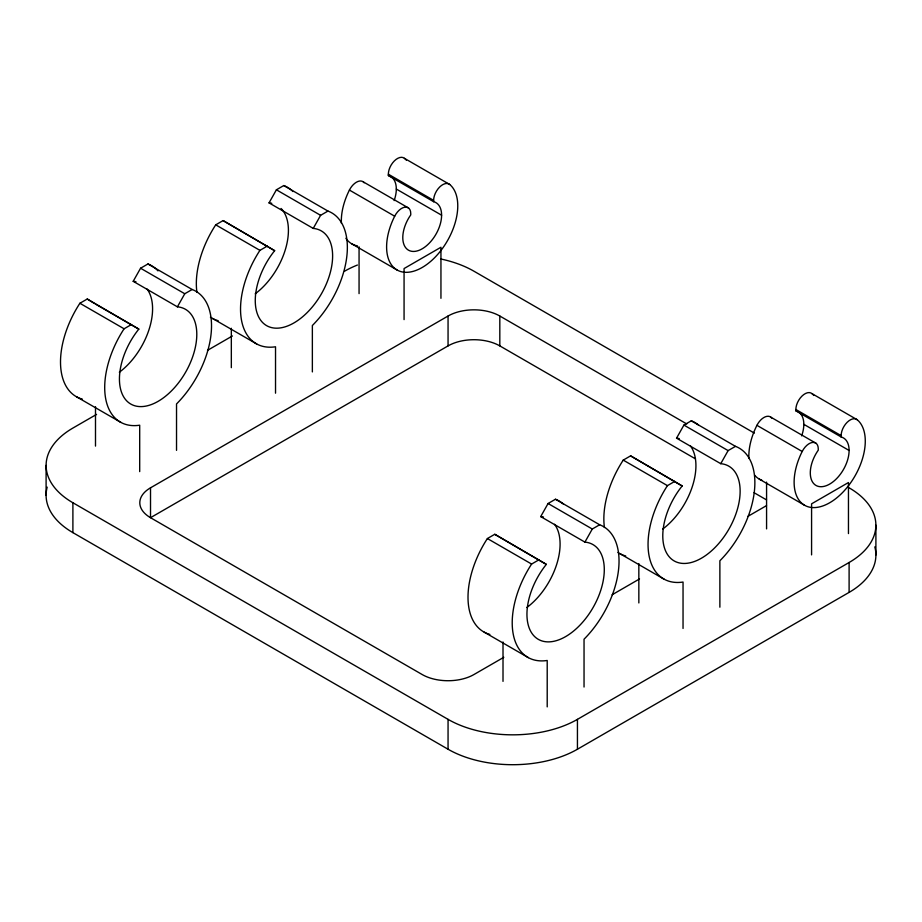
<?xml version="1.0" encoding="UTF-8"?>
<svg xmlns="http://www.w3.org/2000/svg" width="922" height="922" viewBox="0 0 922 922"><rect width="100%" height="100%" fill="white"/><g stroke="black" fill="none" stroke-linecap="round" stroke-linejoin="round"><path stroke-width="1.38" d="M82.358 399.134A75.535 43.611 -60 0 1 79.891 303.269L87.256 299.016L138.819 329.108A54.698 31.579 -60 0 0 128.469 402.476A54.698 31.579 -60 0 0 187.754 368.258A54.698 31.579 -60 0 0 177.404 306.83L133.194 281.314L140.57 268.233L147.935 263.98L192.133 289.496A75.535 43.611 -60 0 1 210.758 336.68A75.535 43.611 -60 0 1 176.528 403.94L176.528 450.351M177.404 306.83L184.769 293.749L192.133 289.496M196.905 292.216A75.535 43.611 -60 0 1 215.725 224.841L223.089 220.589L274.652 250.68A54.698 31.579 -60 0 0 264.303 324.06A54.698 31.579 -60 0 0 323.587 289.831A54.698 31.579 -60 0 0 313.238 228.414L269.04 202.886L276.404 189.805L283.769 185.553L327.967 211.069A75.535 43.611 -60 0 1 346.591 258.252A75.535 43.611 -60 0 1 312.362 325.512L312.362 371.923M313.238 228.414L320.602 215.322L327.967 211.069M489.87 634.417A75.535 43.611 -60 0 1 487.392 538.54L494.768 534.287L546.331 564.379A54.698 31.579 -60 0 0 535.982 637.759A54.698 31.579 -60 0 0 595.255 603.53A54.698 31.579 -60 0 0 584.917 542.113L540.707 516.597L548.083 503.504L555.447 499.251L599.646 524.768A75.535 43.611 -60 0 1 618.27 571.951A75.535 43.611 -60 0 1 584.041 639.211L584.041 687.028M584.917 542.113L592.281 529.021L599.646 524.768M604.417 527.488A75.535 43.611 -60 0 1 623.237 460.113L630.602 455.86L682.165 485.963A54.698 31.579 -60 0 0 671.815 559.331A54.698 31.579 -60 0 0 731.1 525.102A54.698 31.579 -60 0 0 720.75 463.685L676.552 438.169L683.917 425.077L691.281 420.824L735.479 446.352A75.535 43.611 -60 0 1 754.104 493.524A75.535 43.611 -60 0 1 719.875 560.783L719.875 607.195M720.75 463.685L728.115 450.604L735.479 446.352M139.695 471.615L139.695 425.203A75.535 43.611 -60 0 1 105.465 397.463A75.535 43.611 -60 0 1 124.09 328.785L131.454 324.532M275.528 393.187L275.528 346.776A75.535 43.611 -60 0 1 241.299 319.035A75.535 43.611 -60 0 1 259.923 250.358L267.288 246.105M96.568 414.393L72.896 428.062A91.474 52.819 0 0 0 72.896 502.755L72.896 532.628L448.057 749.229A91.474 52.819 0 0 0 577.437 749.229L849.104 592.385A91.474 52.819 0 0 0 874.805 546.884M207.485 350.36L232.413 335.965M503.815 657.294L473.943 674.535A36.592 21.125 0 0 1 422.184 674.535L150.517 517.691A36.592 21.125 0 0 1 150.517 487.819L448.057 316.027A36.592 21.125 0 0 1 499.816 316.027L686.74 423.947M695.465 458.868L499.816 345.9A36.592 21.125 0 0 0 448.057 345.9L150.517 517.691L150.517 487.819M547.207 706.886L547.207 660.475A75.535 43.611 -60 0 1 512.978 632.746A75.535 43.611 -60 0 1 531.602 564.057L538.967 559.804M683.041 628.458L683.041 582.047A75.535 43.611 -60 0 1 648.811 554.318A75.535 43.611 -60 0 1 667.436 485.64L674.8 481.376M612.127 594.759L639.522 578.947M747.834 516.412L766.505 505.625M72.896 502.755L448.057 719.356A91.474 52.819 0 0 0 577.437 719.356L849.104 562.501A91.474 52.819 0 0 0 849.104 487.819M394.143 200.593A27.441 15.847 -60 0 0 388.358 175.549L388.358 174.212A12.804 7.399 -60 0 1 394.362 160.901A12.804 7.399 -60 0 1 404.412 158.319L449.682 184.458A50.318 29.043 -60 0 1 446.513 242.336A50.318 29.043 -60 0 1 397.866 270.423A50.318 29.043 -60 0 1 394.685 216.209A12.804 7.399 -60 0 1 404.746 207.196A12.804 7.399 -60 0 1 410.751 213.57L410.751 214.907A27.441 15.847 -60 0 0 407.778 249.724A27.441 15.847 -60 0 0 436.602 233.082A27.441 15.847 -60 0 0 433.628 201.688L433.628 200.362A12.804 7.399 -60 0 1 439.633 187.051A12.804 7.399 -60 0 1 449.682 184.458M801.656 435.864A27.441 15.847 -60 0 0 795.87 410.82L795.87 409.495A12.804 7.399 -60 0 1 801.875 396.183A12.804 7.399 -60 0 1 811.925 393.59L857.195 419.729A50.318 29.043 -60 0 1 854.026 477.608A50.318 29.043 -60 0 1 805.379 505.694A50.318 29.043 -60 0 1 802.198 451.48A12.804 7.399 -60 0 1 812.259 442.468A12.804 7.399 -60 0 1 818.263 448.853L818.263 450.178A27.441 15.847 -60 0 0 815.29 484.995A27.441 15.847 -60 0 0 844.114 468.353A27.441 15.847 -60 0 0 841.141 436.97L841.141 435.633A12.804 7.399 -60 0 1 847.145 422.322A12.804 7.399 -60 0 1 857.195 419.729M388.358 174.212L433.628 200.362M795.87 409.495L841.141 435.633M388.358 175.549L433.628 201.688M795.87 410.82L841.141 436.97M396.31 189.045L441.592 215.195M803.823 424.327L849.104 450.466M363.28 181.876L408.55 208.015M770.792 417.147L816.062 443.286M341.394 223.216A50.318 29.043 -60 0 1 349.415 190.07L394.685 216.209M748.906 458.499A50.318 29.043 -60 0 1 756.927 425.342L802.198 451.48M754.38 433.121L473.943 271.206A91.474 52.819 0 0 0 440.716 258.967M276.404 189.805L320.602 215.322M683.917 425.077L728.115 450.604M351.755 243.823L397.036 269.973M759.267 479.106L804.549 505.244M754.035 492.682L766.505 499.874M274.652 250.68L223.089 220.589M682.165 485.963L630.602 455.86M215.725 224.841L259.923 250.358M623.237 460.113L667.436 485.64M140.57 268.233L184.769 293.749M548.083 503.504L592.281 529.021M212.498 318.436L256.696 343.952M620.01 553.707L664.209 579.235M95.842 304.295L138.819 329.108M546.331 564.379L494.768 534.287M79.891 303.269L124.09 328.785M487.392 538.54L531.602 564.057M76.664 396.863L120.863 422.38M484.177 632.135L528.375 657.651M87.256 299.016L94.62 303.592M875.9 525.16L875.9 555.032M849.104 562.501L849.104 592.385M848.459 533.584L848.459 482.529L811.579 503.827L811.579 554.883M766.574 482.102L766.574 528.894M638.842 563.561L638.842 602.942M577.437 719.356L577.437 749.229M503.009 641.989L503.009 681.37M499.816 316.027L499.816 345.9M448.057 316.027L448.057 345.9M448.057 719.356L448.057 749.229M440.947 298.313L440.947 247.257L404.067 268.556L404.067 319.611M359.061 246.819L359.061 293.622M231.33 328.29L231.33 367.671M95.496 406.717L95.496 446.098M46.1 465.403L46.1 495.287M811.925 393.59A50.318 29.043 -60 0 1 813.849 395.457M761.998 480.374A50.318 29.043 -60 0 1 754.645 475.199M756.927 425.342A12.804 7.399 -60 0 1 771.645 418.012M147.047 289.001A54.698 31.579 -60 0 1 119.33 372.246M133.194 281.314A54.698 31.579 -60 0 1 135.96 281.74M147.935 263.98A75.535 43.611 -60 0 1 157.985 270.884M554.56 524.284A54.698 31.579 -60 0 1 526.842 607.517M540.707 516.597A54.698 31.579 -60 0 1 543.473 517.012M555.447 499.251A75.535 43.611 -60 0 1 563.734 504.38M281.083 208.476A54.698 31.579 -60 0 1 255.175 293.818M269.04 202.886A54.698 31.579 -60 0 1 271.794 203.313M283.769 185.553A75.535 43.611 -60 0 1 292.954 191.546M218.203 320.718A75.535 43.611 -60 0 1 210.412 317.168M690.394 445.856A54.698 31.579 -60 0 1 662.688 529.09M676.552 438.169A54.698 31.579 -60 0 1 679.307 438.595M691.281 420.824A75.535 43.611 -60 0 1 698.646 425.134M625.715 555.989A75.535 43.611 -60 0 1 617.924 552.439M404.412 158.319A50.318 29.043 -60 0 1 406.337 160.186M357.448 245.874A50.318 29.043 -60 0 1 345.877 238.268M349.415 190.07A12.804 7.399 -60 0 1 364.132 182.74M72.896 532.628A91.474 52.819 0 0 1 47.195 487.139M344.563 271.206A91.474 52.819 0 0 1 357.413 265.04"/></g></svg>
